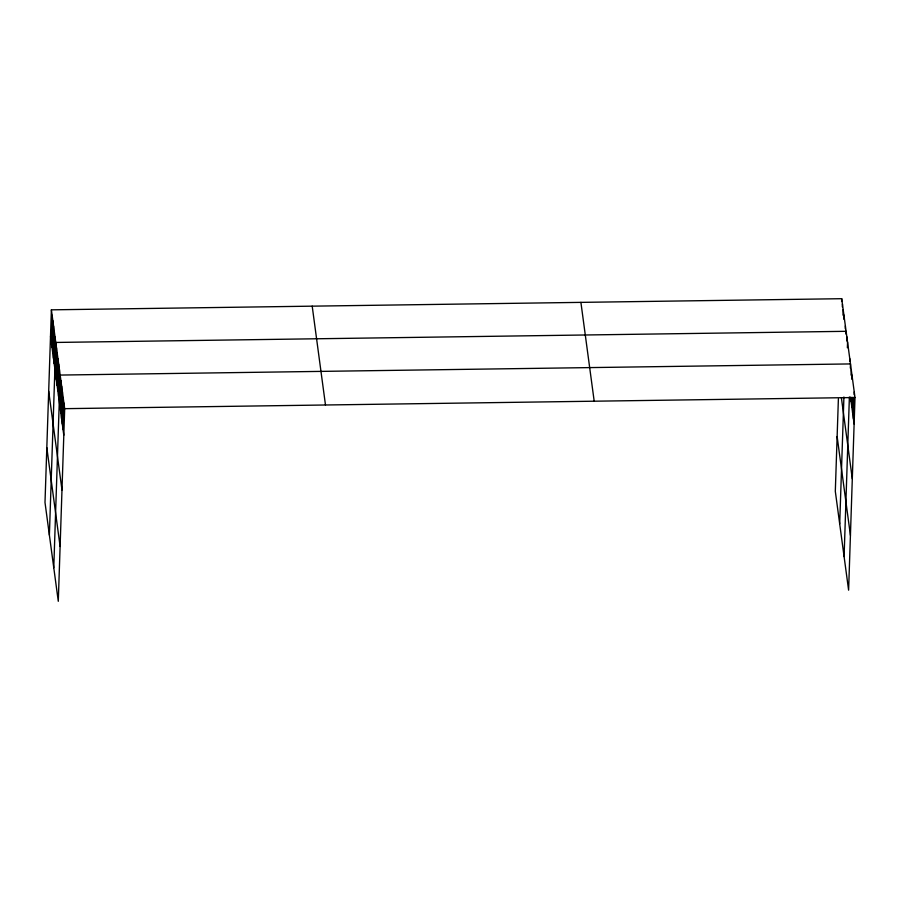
<?xml version="1.0" encoding="UTF-8"?>
<svg xmlns="http://www.w3.org/2000/svg" width="900" height="900" viewBox="0 0 900 900"><rect width="100%" height="100%" fill="white"/><g stroke="black" fill="none" stroke-linecap="round" stroke-linejoin="round"><path stroke-width="1.35" d="M51.39 309.836L45 502.47L58.286 601.301L64.688 408.668L51.39 309.836L841.714 298.699L855 397.53L848.61 590.164L835.312 491.332L838.384 398.869M51.244 341.809L52.121 315.27M51.975 347.243L52.852 320.715M52.706 352.676L53.584 326.149M53.438 358.11L54.315 331.582M54.169 363.544L55.046 337.016M49.387 535.084L55.777 342.45L846.09 331.312L846 334.103M55.631 374.423L56.509 347.884M56.363 379.856L57.24 353.329M57.094 385.29L57.971 358.762M57.825 390.724L58.703 364.196M58.556 396.157L59.434 369.63M53.775 567.697L60.165 375.064L850.477 363.926L850.342 368.111M60.041 407.194L60.919 380.666M60.784 412.796L61.672 386.269M61.538 418.399L62.426 391.871M62.291 424.001L63.18 397.463M63.045 429.593L63.934 403.065M841.613 301.489L841.714 298.699M842.344 306.923L842.434 304.132M842.985 315.157L843.165 309.566M843.761 319.196L843.896 315M845.269 328.669L845.359 325.879M839.7 523.946L843.919 396.99M846.686 340.931L846.821 336.746M847.373 347.771L847.553 342.18M849.656 361.282L849.746 358.493M844.087 556.56L849.386 396.979M851.051 375.109L851.231 369.529M851.107 401.659L851.242 397.463M851.85 379.316L851.985 375.12M851.861 407.25L852.188 397.485M852.615 412.853L853.121 397.496M853.369 418.455L854.066 397.507M854.156 394.718L854.246 391.928M64.688 408.668L855 397.53M850.5 397.17L854.123 424.058M841.387 397.71L852.3 478.868M837.135 436.522L850.433 535.342M580.905 302.377L594.191 401.197M312.199 306.157L325.485 404.989M50.512 336.364L63.799 435.195M48.69 391.185L61.988 490.016M46.822 447.66L60.109 546.491"/></g></svg>
